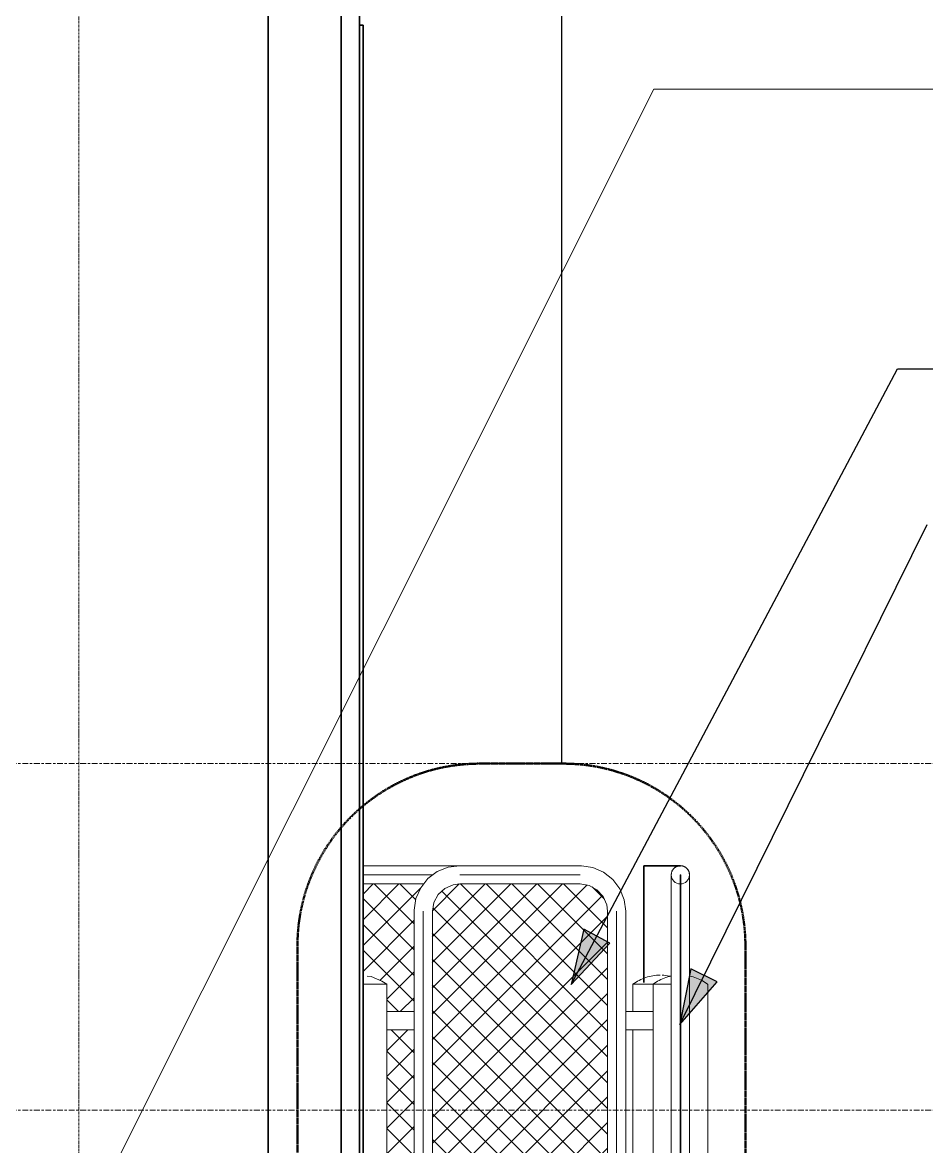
# Model space of a CAD drawing. Header units: millimetres. Extents: x 652554 to 1678317, y -308114 to 170803.
# Drawn here: x 754745 to 757225, y -98481 to -95399 of the extents above; entities that cross this region are included whole.
import ezdxf

# ---------------------------------------------------------------- set-up
doc = ezdxf.new("R2010")
doc.units = ezdxf.units.MM
for name, pattern in [('Centre', [31.75, 6.35, -4.7625, 15.875, -4.7625]), ('DPA_Grid _ Level 100', [10, 5.5, -1.6, 1.3, -1.6]), ('DPA_Hidden 50', [3, 2, -1])]:
    doc.linetypes.add(name, pattern=pattern)
for name, color, linetype, lineweight in [('A-ANNO-KEYN', 7, 'Continuous', 25), ('A-DETL-GENF', 7, 'Continuous', 35), ('A-FLOR-LEVL', 7, 'Continuous', 9), ('A-GLAZ-CURT', 7, 'Continuous', 9), ('A-GLAZ-CWMG', 7, 'Continuous', 35), ('G-ANNO-TEXT', 7, 'Continuous', 9), ('S-COLS-E', 7, 'Continuous', 35), ('S-GRID', 7, 'Continuous', 9), ('WALL-E', 7, 'Continuous', 35)]:
    doc.layers.add(name, color=color, linetype=linetype, lineweight=lineweight)

# ---------------------------------------------------------------- blocks, each defined once
blk = doc.blocks.new('PPL-C-AECM-1-PP19-SE-M3-0001_rvt-1-2241-01 ENTRANCE 2 ENLARGED ELEVATION 1')
at = {"layer": 'S-COLS-E', "color": 7}
for p, q in [((-624097.4, 102419.9), (-624097.4, 105550)), ((-623897.4, 105550), (-623897.4, 101225))]:
    blk.add_line(p, q, dxfattribs=at)
blk = doc.blocks.new('DPA_CP_Fence Type D - Fence Post Left w MRTA Logo-15315861-2241-01 ENTRANCE 2 ENLARGED ELEVATION 1')
at = {"layer": 'A-GLAZ-CURT', "color": 7}
for p, q in [((-622968.1, 103195), (-622968.1, 101245)), ((-622966.1, 103195), (-622968.1, 103195)), ((-622968.1, 103171.8), (-622968.1, 103170.7)), ((-622966.1, 101245), (-622966.1, 103195)), ((-622966.1, 103170.7), (-622966.1, 103171.8)), ((-622992.1, 103095), (-622992.1, 101345)), ((-622942.1, 101345), (-622942.1, 103095)), ((-623042.1, 102895), (-623042.1, 101220)), ((-622992.1, 102895), (-622992.1, 102895)), ((-622942, 102895), (-622942, 102895)), ((-622892.1, 101220), (-622892.1, 102895)), ((-622968.6, 102220), (-622968.6, 102317)), ((-622968.1, 102301.7), (-622968.1, 102317)), ((-622968.1, 102220), (-622968.1, 102317)), ((-622965.6, 102317), (-622965.6, 102220)), ((-622968.1, 102220), (-622968.1, 102291.2)), ((-622968.1, 102281), (-622968.1, 102291.2)), ((-622968.1, 102254.9), (-622968.1, 102281)), ((-622968.1, 102244.8), (-622968.1, 102255)), ((-622968.6, 102123), (-622968.6, 102220)), ((-622968.1, 102220), (-622968.1, 102244.8)), ((-622968.1, 102148.8), (-622968.1, 102220)), ((-622968.1, 102195.2), (-622968.1, 102220)), ((-622968.1, 102123), (-622968.1, 102220)), ((-622965.6, 102220), (-622965.6, 102123)), ((-622968.1, 102185), (-622968.1, 102195.2)), ((-622968.1, 102159), (-622968.1, 102185.1)), ((-622968.1, 102148.8), (-622968.1, 102159)), ((-622968.1, 102123), (-622968.1, 102138.3)), ((-622968.1, 101269.3), (-622968.1, 101268.2)), ((-622966.1, 101268.2), (-622966.1, 101269.3)), ((-622968.1, 101245), (-622966.1, 101245))]:
    blk.add_line(p, q, dxfattribs=at)
at = {"layer": 'A-GLAZ-CURT', "color": 7, "flags": 128}
for points in [[(-622992.1, 103195), (-622992.1, 103196), (-622992, 103197), (-622991.9, 103198), (-622991.8, 103199), (-622991.6, 103200), (-622991.4, 103200.9), (-622991.1, 103201.9), (-622990.8, 103202.9), (-622990.5, 103203.8), (-622990.1, 103204.7), (-622989.7, 103205.6), (-622989.3, 103206.5), (-622988.8, 103207.4), (-622988.3, 103208.3), (-622987.7, 103209.1), (-622987.1, 103209.9), (-622986.5, 103210.7), (-622985.9, 103211.5), (-622985.2, 103212.2), (-622984.5, 103212.9), (-622983.8, 103213.6), (-622983, 103214.3), (-622982.2, 103214.9), (-622981.4, 103215.5), (-622980.6, 103216), (-622979.7, 103216.6), (-622978.9, 103217), (-622978, 103217.5), (-622977.1, 103217.9), (-622976.1, 103218.3), (-622975.2, 103218.6), (-622974.2, 103219), (-622973.3, 103219.2), (-622972.3, 103219.4), (-622971.3, 103219.6), (-622970.3, 103219.8), (-622969.3, 103219.9), (-622968.3, 103220), (-622967.3, 103220), (-622966.3, 103220), (-622965.4, 103219.9), (-622964.4, 103219.9), (-622963.4, 103219.7), (-622962.4, 103219.6), (-622961.4, 103219.3), (-622960.4, 103219.1), (-622959.5, 103218.8), (-622958.5, 103218.5), (-622957.6, 103218.1), (-622956.7, 103217.7), (-622955.8, 103217.3), (-622954.9, 103216.8), (-622954, 103216.3), (-622953.2, 103215.8), (-622952.4, 103215.2), (-622951.6, 103214.6), (-622950.8, 103214), (-622950.1, 103213.3), (-622949.3, 103212.6), (-622948.6, 103211.9), (-622948, 103211.1), (-622947.4, 103210.4), (-622946.8, 103209.6), (-622946.2, 103208.7), (-622945.7, 103207.9), (-622945.2, 103207), (-622944.7, 103206.1), (-622944.3, 103205.2), (-622943.9, 103204.3), (-622943.5, 103203.4), (-622943.2, 103202.4), (-622942.9, 103201.5), (-622942.7, 103200.5), (-622942.5, 103199.5), (-622942.3, 103198.5), (-622942.2, 103197.5), (-622942.1, 103196.5), (-622942.1, 103195.5), (-622942.1, 103195)], [(-622992.1, 103095), (-622992.1, 103099), (-622992.1, 103103), (-622992.1, 103107), (-622992.1, 103110.9), (-622992.1, 103114.9), (-622992.1, 103118.8), (-622992.1, 103122.6), (-622992.1, 103126.5), (-622992.1, 103130.2), (-622992.1, 103133.9), (-622992.1, 103137.6), (-622992.1, 103141.2), (-622992.1, 103144.7), (-622992.1, 103148.1), (-622992.1, 103151.5), (-622992.1, 103154.7), (-622992.1, 103157.9), (-622992.1, 103160.9), (-622992.1, 103163.9), (-622992.1, 103166.7), (-622992.1, 103169.5), (-622992.1, 103172.1), (-622992.1, 103174.6), (-622992.1, 103176.9), (-622992.1, 103179.1), (-622992.1, 103181.2), (-622992.1, 103183.2), (-622992.1, 103185), (-622992.1, 103186.7), (-622992.1, 103188.2), (-622992.1, 103189.6), (-622992.1, 103190.8), (-622992.1, 103191.9), (-622992.1, 103192.8), (-622992.1, 103193.5), (-622992.1, 103194.1), (-622992.1, 103194.6), (-622992.1, 103194.9)], [(-622942.1, 103194.9), (-622942.1, 103194.7), (-622942.1, 103194.3), (-622942.1, 103193.7), (-622942.1, 103193), (-622942.1, 103192.1), (-622942.1, 103191.1), (-622942.1, 103189.9), (-622942.1, 103188.6), (-622942.1, 103187.1), (-622942.1, 103185.5), (-622942.1, 103183.7), (-622942.1, 103181.8), (-622942.1, 103179.7), (-622942.1, 103177.5), (-622942.1, 103175.2), (-622942.1, 103172.8), (-622942.1, 103170.2), (-622942.1, 103167.5), (-622942.1, 103164.7), (-622942.1, 103161.7), (-622942.1, 103158.7), (-622942.1, 103155.6), (-622942.1, 103152.4), (-622942.1, 103149), (-622942.1, 103145.6), (-622942.1, 103142.1), (-622942.1, 103138.6), (-622942.1, 103134.9), (-622942.1, 103131.2), (-622942.1, 103127.5), (-622942.1, 103123.7), (-622942.1, 103119.8), (-622942.1, 103115.9), (-622942.1, 103112), (-622942.1, 103108), (-622942.1, 103104.1), (-622942.1, 103100.1), (-622942.1, 103096.1), (-622942.1, 103095)], [(-623042.1, 102895), (-623038, 102897.9), (-623033.8, 102900.7), (-623029.6, 102903.3), (-623025.2, 102905.7), (-623020.7, 102907.9), (-623016.2, 102910), (-623011.5, 102911.8), (-623006.8, 102913.5), (-623002, 102915), (-622997.2, 102916.3), (-622992.3, 102917.4)], [(-622942.2, 102917.5), (-622937.4, 102916.4), (-622932.5, 102915.1), (-622927.8, 102913.7), (-622923, 102912), (-622918.4, 102910.1), (-622913.8, 102908.1), (-622909.4, 102905.9), (-622905, 102903.5), (-622900.7, 102900.9), (-622896.5, 102898.2), (-622892.4, 102895.3), (-622892.1, 102895)], [(-622992.1, 101245.1), (-622992.1, 101245.3), (-622992.1, 101245.7), (-622992.1, 101246.3), (-622992.1, 101247), (-622992.1, 101247.9), (-622992.1, 101248.9), (-622992.1, 101250.1), (-622992.1, 101251.4), (-622992.1, 101252.9), (-622992.1, 101254.5), (-622992.1, 101256.3), (-622992.1, 101258.2), (-622992.1, 101260.3), (-622992.1, 101262.5), (-622992.1, 101264.8), (-622992.1, 101267.2), (-622992.1, 101269.8), (-622992.1, 101272.5), (-622992.1, 101275.3), (-622992.1, 101278.3), (-622992.1, 101281.3), (-622992.1, 101284.4), (-622992.1, 101287.6), (-622992.1, 101291), (-622992.1, 101294.4), (-622992.1, 101297.9), (-622992.1, 101301.4), (-622992.1, 101305.1), (-622992.1, 101308.8), (-622992.1, 101312.5), (-622992.1, 101316.3), (-622992.1, 101320.2), (-622992.1, 101324.1), (-622992.1, 101328), (-622992.1, 101332), (-622992.1, 101335.9), (-622992.1, 101339.9), (-622992.1, 101343.9), (-622992.1, 101345)], [(-622942.1, 101345), (-622942.1, 101341), (-622942.1, 101337), (-622942.1, 101333), (-622942.1, 101329.1), (-622942.1, 101325.1), (-622942.1, 101321.2), (-622942.1, 101317.4), (-622942.1, 101313.5), (-622942.1, 101309.8), (-622942.1, 101306.1), (-622942.1, 101302.4), (-622942.1, 101298.8), (-622942.1, 101295.3), (-622942.1, 101291.9), (-622942.1, 101288.5), (-622942.1, 101285.3), (-622942.1, 101282.1), (-622942.1, 101279.1), (-622942.1, 101276.1), (-622942.1, 101273.3), (-622942.1, 101270.5), (-622942.1, 101267.9), (-622942.1, 101265.4), (-622942.1, 101263.1), (-622942.1, 101260.9), (-622942.1, 101258.8), (-622942.1, 101256.8), (-622942.1, 101255), (-622942.1, 101253.3), (-622942.1, 101251.8), (-622942.1, 101250.4), (-622942.1, 101249.2), (-622942.1, 101248.1), (-622942.1, 101247.2), (-622942.1, 101246.5), (-622942.1, 101245.9), (-622942.1, 101245.4), (-622942.1, 101245.1)], [(-622942.1, 101245), (-622942.1, 101244), (-622942.2, 101243), (-622942.3, 101242), (-622942.4, 101241), (-622942.6, 101240), (-622942.8, 101239.1), (-622943.1, 101238.1), (-622943.3, 101237.1), (-622943.7, 101236.2), (-622944.1, 101235.3), (-622944.5, 101234.4), (-622944.9, 101233.5), (-622945.4, 101232.6), (-622945.9, 101231.7), (-622946.4, 101230.9), (-622947, 101230.1), (-622947.6, 101229.3), (-622948.3, 101228.5), (-622949, 101227.8), (-622949.7, 101227.1), (-622950.4, 101226.4), (-622951.2, 101225.7), (-622951.9, 101225.1), (-622952.7, 101224.5), (-622953.6, 101224), (-622954.4, 101223.4), (-622955.3, 101223), (-622956.2, 101222.5), (-622957.1, 101222.1), (-622958, 101221.7), (-622959, 101221.4), (-622959.9, 101221), (-622960.9, 101220.8), (-622961.8, 101220.6), (-622962.8, 101220.4), (-622963.8, 101220.2), (-622964.8, 101220.1), (-622965.8, 101220), (-622966.8, 101220), (-622967.8, 101220), (-622968.8, 101220.1), (-622969.8, 101220.1), (-622970.8, 101220.3), (-622971.8, 101220.4), (-622972.8, 101220.7), (-622973.7, 101220.9), (-622974.7, 101221.2), (-622975.6, 101221.5), (-622976.6, 101221.9), (-622977.5, 101222.3), (-622978.4, 101222.7), (-622979.3, 101223.2), (-622980.1, 101223.7), (-622981, 101224.2), (-622981.8, 101224.8), (-622982.6, 101225.4), (-622983.4, 101226), (-622984.1, 101226.7), (-622984.8, 101227.4), (-622985.5, 101228.1), (-622986.2, 101228.9), (-622986.8, 101229.6), (-622987.4, 101230.4), (-622988, 101231.3), (-622988.5, 101232.1), (-622989, 101233), (-622989.5, 101233.9), (-622989.9, 101234.8), (-622990.3, 101235.7), (-622990.6, 101236.6), (-622991, 101237.6), (-622991.2, 101238.5), (-622991.5, 101239.5), (-622991.7, 101240.5), (-622991.8, 101241.5), (-622992, 101242.5), (-622992, 101243.5), (-622992.1, 101244.5), (-622992.1, 101245)]]:
    blk.add_lwpolyline(points, dxfattribs=at)
at = {"layer": 'A-GLAZ-CURT', "color": 7}
for centre, start, end in [((-622967.1, 103195), 0, 180), ((-622967.1, 103195), 180, 0), ((-622967.1, 101245), 0, 180), ((-622967.1, 101245), 180, 0)]:
    blk.add_arc(centre, 25, start, end, dxfattribs=at)
blk = doc.blocks.new('DPA_CP_Fence Type D - Fence Post Left w MRTA Logo-V1-2241-01 ENTRANCE 2 ENLARGED ELEVATION 1')
at = {"layer": 'A-GLAZ-CURT', "color": 7}
for p, q in [((-622992.1, 103094.5), (-622992.1, 102917.4)), ((-622992.1, 103094.5), (-622992.1, 102917.4)), ((-622942.1, 102917.4), (-622942.1, 103094.5)), ((-622942.1, 102917.4), (-622942.1, 103094.5)), ((-622992.2, 102895), (-622992.2, 102895)), ((-622942, 102895), (-622942, 102895))]:
    blk.add_line(p, q, dxfattribs=at)
at = {"layer": 'A-GLAZ-CURT', "color": 7, "flags": 128}
for points in [[(-622992.1, 103195), (-622992.1, 103196), (-622992, 103197), (-622991.9, 103198), (-622991.8, 103199), (-622991.6, 103200), (-622991.4, 103200.9), (-622991.1, 103201.9), (-622990.8, 103202.9), (-622990.5, 103203.8), (-622990.1, 103204.7), (-622989.7, 103205.6), (-622989.3, 103206.5), (-622988.8, 103207.4), (-622988.3, 103208.3), (-622987.7, 103209.1), (-622987.1, 103209.9), (-622986.5, 103210.7), (-622985.9, 103211.5), (-622985.2, 103212.2), (-622984.5, 103212.9), (-622983.8, 103213.6), (-622983, 103214.3), (-622982.2, 103214.9), (-622981.4, 103215.5), (-622980.6, 103216), (-622979.7, 103216.6), (-622978.9, 103217), (-622978, 103217.5), (-622977.1, 103217.9), (-622976.1, 103218.3), (-622975.2, 103218.6), (-622974.2, 103219), (-622973.3, 103219.2), (-622972.3, 103219.4), (-622971.3, 103219.6), (-622970.3, 103219.8), (-622969.3, 103219.9), (-622968.3, 103220), (-622967.3, 103220)], [(-622967, 103220), (-622966.3, 103220), (-622965.4, 103219.9), (-622964.4, 103219.9), (-622963.4, 103219.7), (-622962.4, 103219.6), (-622961.4, 103219.3), (-622960.4, 103219.1), (-622959.5, 103218.8), (-622958.5, 103218.5), (-622957.6, 103218.1), (-622956.7, 103217.7), (-622955.8, 103217.3), (-622954.9, 103216.8), (-622954, 103216.3), (-622953.2, 103215.8), (-622952.4, 103215.2), (-622951.6, 103214.6), (-622950.8, 103214), (-622950.1, 103213.3), (-622949.3, 103212.6), (-622948.6, 103211.9), (-622948, 103211.1), (-622947.4, 103210.4), (-622946.8, 103209.6), (-622946.2, 103208.7), (-622945.7, 103207.9), (-622945.2, 103207), (-622944.7, 103206.1), (-622944.3, 103205.2), (-622943.9, 103204.3), (-622943.5, 103203.4), (-622943.2, 103202.4), (-622942.9, 103201.5), (-622942.7, 103200.5), (-622942.5, 103199.5), (-622942.3, 103198.5), (-622942.2, 103197.5), (-622942.1, 103196.5), (-622942.1, 103195.5)], [(-622992.1, 103181.2), (-622992.1, 103183.2), (-622992.1, 103185), (-622992.1, 103186.7), (-622992.1, 103188.2), (-622992.1, 103189.6), (-622992.1, 103190.8), (-622992.1, 103191.9), (-622992.1, 103192.8), (-622992.1, 103193.5), (-622992.1, 103194.1)], [(-622992.1, 103193.7), (-622992.1, 103193), (-622992.1, 103192.1), (-622992.1, 103191.1), (-622992.1, 103189.9), (-622992.1, 103188.6), (-622992.1, 103187.1), (-622992.1, 103185.5), (-622992.1, 103183.7), (-622992.1, 103181.8)], [(-622992.1, 103181.2), (-622992.1, 103179.7), (-622992.1, 103177.5), (-622992.1, 103175.2), (-622992.1, 103172.8), (-622992.1, 103170.2), (-622992.1, 103167.5), (-622992.1, 103164.7), (-622992.1, 103161.7), (-622992.1, 103158.7), (-622992.1, 103155.6), (-622992.1, 103152.4)], [(-622992.1, 103166.8), (-622992.1, 103169.5), (-622992.1, 103172.1), (-622992.1, 103174.6), (-622992.1, 103176.9), (-622992.1, 103179.1), (-622992.1, 103181.2)], [(-622942.1, 103181.2), (-622942.1, 103183.2), (-622942.1, 103185), (-622942.1, 103186.7), (-622942.1, 103188.2), (-622942.1, 103189.6), (-622942.1, 103190.8), (-622942.1, 103191.9), (-622942.1, 103192.8), (-622942.1, 103193.5), (-622942.1, 103194.1)], [(-622942.1, 103193.7), (-622942.1, 103193), (-622942.1, 103192.1), (-622942.1, 103191.1), (-622942.1, 103189.9), (-622942.1, 103188.6), (-622942.1, 103187.1), (-622942.1, 103185.5), (-622942.1, 103183.7), (-622942.1, 103181.8)], [(-622942.1, 103095), (-622942.1, 103099), (-622942.1, 103103), (-622942.1, 103107), (-622942.1, 103110.9), (-622942.1, 103114.9), (-622942.1, 103118.8), (-622942.1, 103122.6), (-622942.1, 103126.5), (-622942.1, 103130.2), (-622942.1, 103133.9), (-622942.1, 103137.6), (-622942.1, 103141.2), (-622942.1, 103144.7), (-622942.1, 103148.1), (-622942.1, 103151.5), (-622942.1, 103154.7), (-622942.1, 103157.9), (-622942.1, 103160.9), (-622942.1, 103163.9), (-622942.1, 103166.7), (-622942.1, 103169.5), (-622942.1, 103172.1), (-622942.1, 103174.6), (-622942.1, 103176.9), (-622942.1, 103179.1), (-622942.1, 103181.2)], [(-622942.1, 103181.2), (-622942.1, 103179.7), (-622942.1, 103177.5), (-622942.1, 103175.2), (-622942.1, 103172.8), (-622942.1, 103170.2), (-622942.1, 103167.5), (-622942.1, 103164.7), (-622942.1, 103161.7), (-622942.1, 103158.7), (-622942.1, 103155.6), (-622942.1, 103152.4)], [(-622992.1, 103137.9), (-622992.1, 103141.2), (-622992.1, 103144.7), (-622992.1, 103148.1), (-622992.1, 103151.5), (-622992.1, 103154.7), (-622992.1, 103157.9), (-622992.1, 103160.9), (-622992.1, 103163.9), (-622992.1, 103166.7)], [(-622992.1, 103152.3), (-622992.1, 103149), (-622992.1, 103145.6), (-622992.1, 103142.1), (-622992.1, 103138.6), (-622992.1, 103134.9), (-622992.1, 103131.2), (-622992.1, 103127.5), (-622992.1, 103123.7)], [(-622942.1, 103152.3), (-622942.1, 103149), (-622942.1, 103145.6), (-622942.1, 103142.1), (-622942.1, 103138.6), (-622942.1, 103134.9), (-622942.1, 103131.2), (-622942.1, 103127.5), (-622942.1, 103123.7)], [(-622992.1, 103095), (-622992.1, 103099), (-622992.1, 103103), (-622992.1, 103107), (-622992.1, 103110.9), (-622992.1, 103114.9), (-622992.1, 103118.8), (-622992.1, 103122.6), (-622992.1, 103126.5), (-622992.1, 103130.2), (-622992.1, 103133.9), (-622992.1, 103137.6)], [(-622992.1, 103123.4), (-622992.1, 103119.8), (-622992.1, 103115.9), (-622992.1, 103112), (-622992.1, 103108), (-622992.1, 103104.1), (-622992.1, 103100.1), (-622992.1, 103096.1), (-622992.1, 103095)], [(-622942.1, 103123.4), (-622942.1, 103119.8), (-622942.1, 103115.9), (-622942.1, 103112), (-622942.1, 103108), (-622942.1, 103104.1), (-622942.1, 103100.1), (-622942.1, 103096.1), (-622942.1, 103095)], [(-623042.1, 102895), (-623038, 102897.9), (-623033.8, 102900.7), (-623029.6, 102903.3), (-623025.2, 102905.7), (-623020.7, 102907.9), (-623016.2, 102910), (-623011.5, 102911.8), (-623006.8, 102913.5), (-623002, 102915), (-622997.2, 102916.3), (-622992.3, 102917.4)], [(-622942.2, 102917.5), (-622937.4, 102916.4), (-622932.5, 102915.1), (-622927.8, 102913.7), (-622923, 102912), (-622918.4, 102910.1), (-622913.8, 102908.1), (-622909.4, 102905.9), (-622905, 102903.5), (-622900.7, 102900.9), (-622896.5, 102898.2), (-622892.4, 102895.3), (-622892.1, 102895)]]:
    blk.add_lwpolyline(points, dxfattribs=at)
blk = doc.blocks.new('DPA_CP_Fence Type D - Fence Post Left w MRTA Logo-17948335-2241-01 ENTRANCE 2 ENLARGED ELEVATION 1')
at = {"layer": 'A-GLAZ-CURT'}
h = blk.add_hatch(dxfattribs=at)
h.set_pattern_fill('FP_3', style=0, pattern_type=2)
h.set_pattern_definition([(45, (-624492.08, 101220), (-35.3553, 35.3553), []), (135, (-624492.08, 101220), (-35.3553, -35.3553), [])])
h.paths.add_polyline_path([(-623772.4, 101269.9), (-623671.1, 101269.9), (-623681.3, 101284.1), (-623693.9, 101316.6), (-623694.1, 101317.5), (-623697.4, 101345), (-623697.4, 101620), (-623772.4, 101620), (-623772.4, 101273.1)])
h.paths.add_polyline_path([(-623772.4, 101670), (-623697.4, 101670), (-623697.4, 102770), (-623772.4, 102770), (-623772.4, 101677.9)])
h.paths.add_polyline_path([(-623772.4, 102820), (-623697.4, 102820), (-623697.4, 103095), (-623693.1, 103126.4), (-623691.8, 103130.1), (-623680.5, 103157.3), (-623670.6, 103170.1), (-623837.4, 103170.1), (-623837.4, 102919.1), (-623823.6, 102917.6), (-623818.4, 102916.4), (-623795.4, 102908.7), (-623772.4, 102895), (-623772.4, 102834.3)])
at = {"layer": 'A-GLAZ-CURT', "color": 7}
for p, q in [((-623572.4, 103220), (-623837.4, 103220)), ((-623837.4, 103195), (-623645.8, 103195)), ((-623645.8, 103195), (-623837.4, 103195)), ((-623572.4, 103195), (-623297.1, 103195)), ((-623297.1, 103195), (-623572.4, 103195)), ((-623837.4, 103170), (-623670.7, 103170)), ((-623097.1, 102895), (-623097.1, 102820)), ((-623097.1, 102895), (-622991.9, 102895)), ((-623067.8, 102895), (-623097.1, 102895)), ((-623117.1, 102820), (-623097.1, 102820)), ((-623097, 102820), (-623117.1, 102820)), ((-623097.1, 102770), (-623117.1, 102770)), ((-623117.1, 102770), (-623097, 102770)), ((-623097.1, 102770), (-623097.1, 101670)), ((-623117.1, 101670), (-623097.1, 101670)), ((-623097, 101670), (-623117.1, 101670)), ((-623097.1, 101620), (-623117.1, 101620)), ((-623117.1, 101620), (-623097, 101620)), ((-623097.1, 101620), (-623097.1, 101220)), ((-623671.2, 101270), (-623772.5, 101270)), ((-623645.2, 101245), (-623772.4, 101245)), ((-623772.4, 101245), (-623645.2, 101245)), ((-623297.1, 101245), (-623572.4, 101245)), ((-623572.4, 101245), (-623297.1, 101245))]:
    blk.add_line(p, q, dxfattribs=at)
at = {"layer": 'A-GLAZ-CURT', "color": 7, "flags": 128}
for points in [[(-623097.1, 102895), (-623093, 102897.9), (-623088.8, 102900.7), (-623084.6, 102903.3), (-623080.2, 102905.7), (-623075.7, 102907.9), (-623071.2, 102910), (-623066.5, 102911.8), (-623061.8, 102913.5), (-623057, 102915), (-623052.2, 102916.3), (-623047.3, 102917.4), (-623042.4, 102918.3), (-623037.5, 102919), (-623032.5, 102919.6), (-623027.5, 102919.9), (-623022.5, 102920)], [(-623017.1, 102919.9), (-623012.1, 102919.6), (-623007.1, 102919.1), (-623002.2, 102918.4), (-622997.2, 102917.5), (-622994.6, 102916.9)]]:
    blk.add_lwpolyline(points, dxfattribs=at)
blk = doc.blocks.new('Rectangular Mullion - Mullion_H-Beam-17948302-2241-01 ENTRANCE 2 ENLARGED ELEVATION 1')
at = {"layer": 'A-GLAZ-CWMG', "color": 7}
for p, q in [((-622967.1, 103220), (-623067.1, 103220)), ((-623067.1, 103220), (-623022.1, 103220)), ((-623022.1, 103220), (-623067.1, 103220)), ((-623067.1, 103220), (-622967.1, 103220)), ((-623067.1, 102911.1), (-623067.1, 103220)), ((-623067.1, 102911.1), (-623067.1, 103220)), ((-623067.1, 102902.7), (-623067.1, 103220)), ((-623067.1, 102899.6), (-623067.1, 103220)), ((-622967.1, 103220), (-623012.1, 103220)), ((-623012.1, 103220), (-622967.1, 103220))]:
    blk.add_line(p, q, dxfattribs=at)
blk = doc.blocks.new('DPA_CP_Fence Type D - Fence Post Left w MRTA Logo-15677996-2241-01 ENTRANCE 2 ENLARGED ELEVATION 1')
at = {"layer": 'A-GLAZ-CURT'}
h = blk.add_hatch(dxfattribs=at)
h.set_pattern_fill('FP_8', style=0, pattern_type=2)
h.set_pattern_definition([(45, (-623407.226, 101220), (-35.3553, 35.3553), []), (135, (-623407.226, 101220), (-35.3553, -35.3553), [])])
h.paths.add_polyline_path([(-623242.1, 101269.9), (-623222.9, 101272.6), (-623201.5, 101281.8), (-623186.1, 101295.4), (-623175.7, 101310), (-623169, 101327.6), (-623166.9, 101345.8), (-623167.1, 103096), (-623169.7, 103114.2), (-623178.9, 103135.6), (-623192.5, 103150.9), (-623207.1, 103161.3), (-623224.7, 103168.1), (-623242.2, 103170.1), (-623573.4, 103170), (-623591.5, 103167.4), (-623612.9, 103158.2), (-623628.3, 103144.6), (-623638.7, 103130), (-623645.5, 103112.4), (-623647.5, 103094.2), (-623647.4, 101344), (-623644.8, 101325.8), (-623635.5, 101304.4), (-623622, 101289.1), (-623607.4, 101278.7), (-623589.8, 101271.9), (-623571.6, 101269.9), (-623242.2, 101269.9)])
h.paths.add_polyline_path([(-623407.2, 102123), (-623479.1, 102123), (-623646.2, 102220), (-623479.1, 102317), (-623407.2, 102317), (-623576.1, 102220), (-623411.6, 102125.5)])
at = {"layer": 'A-GLAZ-CURT', "color": 7}
for p, q in [((-623242.1, 103220), (-623572.4, 103220)), ((-623242.2, 103195), (-623572.4, 103195)), ((-623572.4, 103195), (-623242.2, 103195)), ((-623572.4, 103170), (-623242.1, 103170)), ((-623697.4, 103095), (-623697.4, 101345)), ((-623672.4, 103095), (-623672.4, 101345)), ((-623672.4, 101345), (-623672.4, 103095)), ((-623647.4, 101345), (-623647.4, 103095)), ((-623167.1, 103095), (-623167.1, 101345)), ((-623142.1, 101345), (-623142.1, 103095)), ((-623142.1, 103095), (-623142.1, 101345)), ((-623117.1, 101345), (-623117.1, 103095)), ((-623772.4, 102895), (-623837.1, 102895)), ((-623837.1, 102895), (-623772.4, 102895)), ((-623772.4, 101225), (-623772.4, 102895)), ((-623697.3, 102820), (-623772.5, 102820)), ((-623772.4, 102820), (-623697.4, 102820)), ((-623672.4, 102770), (-623672.4, 102820)), ((-623672.4, 102820), (-623672.4, 102770)), ((-623142.1, 102820), (-623142.1, 102770)), ((-623142.1, 102770), (-623142.1, 102820)), ((-623042.1, 102820), (-623117.2, 102820)), ((-623117.1, 102820), (-623042.1, 102820)), ((-623772.5, 102770), (-623697.3, 102770)), ((-623697.4, 102770), (-623772.4, 102770)), ((-623117.2, 102770), (-623042.1, 102770)), ((-623042.1, 102770), (-623117.1, 102770)), ((-623479.1, 102317), (-623646.2, 102220)), ((-623576.1, 102220), (-623407.2, 102317)), ((-623496.7, 102317), (-623532, 102317)), ((-623532, 102317), (-623505.5, 102301.7)), ((-623505.5, 102301.7), (-623487.9, 102311.9)), ((-623487.9, 102311.9), (-623496.7, 102317)), ((-623407.2, 102317), (-623479.1, 102317)), ((-623335.4, 102317), (-623407.2, 102317)), ((-623407.2, 102317), (-623238.4, 102220)), ((-623168.3, 102220), (-623335.4, 102317)), ((-623317.8, 102317), (-623326.6, 102311.9)), ((-623326.6, 102311.9), (-623308.9, 102301.7)), ((-623282.5, 102317), (-623317.8, 102317)), ((-623308.9, 102301.7), (-623282.5, 102317)), ((-623452.1, 102291.2), (-623469.8, 102281)), ((-623469.8, 102281), (-623364.4, 102220)), ((-623329.1, 102220), (-623452.1, 102291.2)), ((-623362.4, 102291.2), (-623407.2, 102265.2)), ((-623389.4, 102254.9), (-623344.5, 102281)), ((-623344.5, 102281), (-623362.4, 102291.2)), ((-623424.9, 102255), (-623485.3, 102220)), ((-623407.3, 102244.8), (-623424.9, 102255)), ((-623407.2, 102265.2), (-623389.4, 102254.9)), ((-623646.2, 102220), (-623479.1, 102123)), ((-623407.2, 102123), (-623576.1, 102220)), ((-623485.3, 102220), (-623424.9, 102185)), ((-623364.4, 102220), (-623469.8, 102159)), ((-623452.1, 102148.8), (-623329.1, 102220)), ((-623450, 102220), (-623407.3, 102244.8)), ((-623407.3, 102195.2), (-623450, 102220)), ((-623238.4, 102220), (-623407.2, 102123)), ((-623335.3, 102123), (-623168.3, 102220)), ((-623424.9, 102185), (-623407.3, 102195.2)), ((-623389.4, 102185.1), (-623407.2, 102174.8)), ((-623344.5, 102159), (-623389.4, 102185.1)), ((-623469.8, 102159), (-623452.1, 102148.8)), ((-623407.2, 102174.8), (-623362.4, 102148.8)), ((-623362.4, 102148.8), (-623344.5, 102159)), ((-623505.5, 102138.3), (-623532, 102123)), ((-623487.9, 102128.1), (-623505.5, 102138.3)), ((-623496.7, 102123), (-623487.9, 102128.1)), ((-623308.9, 102138.3), (-623326.6, 102128.1)), ((-623326.6, 102128.1), (-623317.8, 102123)), ((-623282.5, 102123), (-623308.9, 102138.3)), ((-623532, 102123), (-623496.7, 102123)), ((-623479.1, 102123), (-623407.2, 102123)), ((-623407.2, 102123), (-623335.3, 102123)), ((-623317.8, 102123), (-623282.5, 102123)), ((-623697.3, 101670), (-623772.5, 101670)), ((-623772.4, 101670), (-623697.4, 101670)), ((-623672.4, 101620), (-623672.4, 101670)), ((-623672.4, 101670), (-623672.4, 101620)), ((-623142.1, 101670), (-623142.1, 101620)), ((-623142.1, 101620), (-623142.1, 101670)), ((-623042.1, 101670), (-623117.2, 101670)), ((-623117.1, 101670), (-623042.1, 101670)), ((-623772.5, 101620), (-623697.3, 101620)), ((-623697.4, 101620), (-623772.4, 101620)), ((-623117.2, 101620), (-623042.1, 101620)), ((-623042.1, 101620), (-623117.1, 101620)), ((-623242.1, 101270), (-623572.4, 101270)), ((-623572.4, 101245), (-623242.2, 101245)), ((-623242.2, 101245), (-623572.4, 101245)), ((-623512, 101220), (-623507.1, 101220))]:
    blk.add_line(p, q, dxfattribs=at)
at = {"layer": 'A-GLAZ-CURT', "color": 7, "flags": 128}
for points in [[(-623572.4, 103220), (-623604.2, 103215.9), (-623633.9, 103203.8), (-623659.5, 103184.6), (-623679.4, 103159.5), (-623692.3, 103130.1), (-623697.3, 103098.5), (-623697.4, 103095)], [(-623117.1, 103095), (-623121.2, 103126.8), (-623133.3, 103156.5), (-623152.5, 103182.1), (-623177.6, 103202.1), (-623206.9, 103215), (-623238.6, 103220), (-623242.1, 103220)], [(-623647.4, 103095), (-623643.3, 103119.4), (-623631.4, 103141.2), (-623613.1, 103157.9), (-623590.4, 103167.8), (-623572.4, 103170)], [(-623242.1, 103170), (-623217.6, 103165.9), (-623195.9, 103154.1), (-623179.1, 103135.8), (-623169.3, 103113), (-623167.1, 103095)], [(-623825.9, 102917.2), (-623815.6, 102915.9), (-623785.9, 102903.8), (-623772.4, 102895)], [(-623697.4, 101345), (-623693.3, 101313.2), (-623681.2, 101283.5), (-623662, 101257.9), (-623636.9, 101237.9), (-623607.5, 101225)], [(-623572.4, 101270), (-623596.8, 101274.1), (-623618.6, 101285.9), (-623635.3, 101304.2), (-623645.2, 101327), (-623647.4, 101345)], [(-623167.1, 101345), (-623171.2, 101320.6), (-623183, 101298.8), (-623201.3, 101282.1), (-623224, 101272.2), (-623242.1, 101270)], [(-623208.1, 101225), (-623180.6, 101236.2), (-623154.9, 101255.4), (-623135, 101280.5), (-623122.1, 101309.9), (-623117.1, 101341.5), (-623117.1, 101345)]]:
    blk.add_lwpolyline(points, dxfattribs=at)
blk = doc.blocks.new('DPA_CP_Fence Type D - Fence Post Left w MRTA Logo-V155-2241-01 ENTRANCE 2 ENLARGED ELEVATION 1')
at = {"layer": 'A-GLAZ-CURT', "color": 7}
for p, q in [((-622992.1, 103094.5), (-622992.1, 102917.4)), ((-622992.1, 103094.5), (-622992.1, 102917.4)), ((-622942.1, 102917.4), (-622942.1, 103094.5)), ((-622942.1, 102917.4), (-622942.1, 103094.5)), ((-623022.6, 102895), (-622992.2, 102895)), ((-622942, 102895), (-622942, 102895))]:
    blk.add_line(p, q, dxfattribs=at)
at = {"layer": 'A-GLAZ-CURT', "color": 7, "flags": 128}
for points in [[(-622992.1, 103195), (-622992.1, 103196), (-622992, 103197), (-622991.9, 103198), (-622991.8, 103199), (-622991.6, 103200), (-622991.4, 103200.9), (-622991.1, 103201.9), (-622990.8, 103202.9), (-622990.5, 103203.8), (-622990.1, 103204.7), (-622989.7, 103205.6), (-622989.3, 103206.5), (-622988.8, 103207.4), (-622988.3, 103208.3), (-622987.7, 103209.1), (-622987.1, 103209.9), (-622986.5, 103210.7), (-622985.9, 103211.5), (-622985.2, 103212.2), (-622984.5, 103212.9), (-622983.8, 103213.6), (-622983, 103214.3), (-622982.2, 103214.9), (-622981.4, 103215.5), (-622980.6, 103216), (-622979.7, 103216.6), (-622978.9, 103217), (-622978, 103217.5), (-622977.1, 103217.9), (-622976.1, 103218.3), (-622975.2, 103218.6), (-622974.2, 103219), (-622973.3, 103219.2), (-622972.3, 103219.4), (-622971.3, 103219.6), (-622970.3, 103219.8), (-622969.3, 103219.9), (-622968.3, 103220), (-622967.3, 103220)], [(-622967, 103220), (-622966.3, 103220), (-622965.4, 103219.9), (-622964.4, 103219.9), (-622963.4, 103219.7), (-622962.4, 103219.6), (-622961.4, 103219.3), (-622960.4, 103219.1), (-622959.5, 103218.8), (-622958.5, 103218.5), (-622957.6, 103218.1), (-622956.7, 103217.7), (-622955.8, 103217.3), (-622954.9, 103216.8), (-622954, 103216.3), (-622953.2, 103215.8), (-622952.4, 103215.2), (-622951.6, 103214.6), (-622950.8, 103214), (-622950.1, 103213.3), (-622949.3, 103212.6), (-622948.6, 103211.9), (-622948, 103211.1), (-622947.4, 103210.4), (-622946.8, 103209.6), (-622946.2, 103208.7), (-622945.7, 103207.9), (-622945.2, 103207), (-622944.7, 103206.1), (-622944.3, 103205.2), (-622943.9, 103204.3), (-622943.5, 103203.4), (-622943.2, 103202.4), (-622942.9, 103201.5), (-622942.7, 103200.5), (-622942.5, 103199.5), (-622942.3, 103198.5), (-622942.2, 103197.5), (-622942.1, 103196.5), (-622942.1, 103195.5)], [(-622992.1, 103181.2), (-622992.1, 103183.2), (-622992.1, 103185), (-622992.1, 103186.7), (-622992.1, 103188.2), (-622992.1, 103189.6), (-622992.1, 103190.8), (-622992.1, 103191.9), (-622992.1, 103192.8), (-622992.1, 103193.5), (-622992.1, 103194.1)], [(-622992.1, 103193.7), (-622992.1, 103193), (-622992.1, 103192.1), (-622992.1, 103191.1), (-622992.1, 103189.9), (-622992.1, 103188.6), (-622992.1, 103187.1), (-622992.1, 103185.5), (-622992.1, 103183.7), (-622992.1, 103181.8)], [(-622992.1, 103181.2), (-622992.1, 103179.7), (-622992.1, 103177.5), (-622992.1, 103175.2), (-622992.1, 103172.8), (-622992.1, 103170.2), (-622992.1, 103167.5), (-622992.1, 103164.7), (-622992.1, 103161.7), (-622992.1, 103158.7), (-622992.1, 103155.6), (-622992.1, 103152.4)], [(-622992.1, 103166.8), (-622992.1, 103169.5), (-622992.1, 103172.1), (-622992.1, 103174.6), (-622992.1, 103176.9), (-622992.1, 103179.1), (-622992.1, 103181.2)], [(-622942.1, 103181.2), (-622942.1, 103183.2), (-622942.1, 103185), (-622942.1, 103186.7), (-622942.1, 103188.2), (-622942.1, 103189.6), (-622942.1, 103190.8), (-622942.1, 103191.9), (-622942.1, 103192.8), (-622942.1, 103193.5), (-622942.1, 103194.1)], [(-622942.1, 103193.7), (-622942.1, 103193), (-622942.1, 103192.1), (-622942.1, 103191.1), (-622942.1, 103189.9), (-622942.1, 103188.6), (-622942.1, 103187.1), (-622942.1, 103185.5), (-622942.1, 103183.7), (-622942.1, 103181.8)], [(-622942.1, 103095), (-622942.1, 103099), (-622942.1, 103103), (-622942.1, 103107), (-622942.1, 103110.9), (-622942.1, 103114.9), (-622942.1, 103118.8), (-622942.1, 103122.6), (-622942.1, 103126.5), (-622942.1, 103130.2), (-622942.1, 103133.9), (-622942.1, 103137.6), (-622942.1, 103141.2), (-622942.1, 103144.7), (-622942.1, 103148.1), (-622942.1, 103151.5), (-622942.1, 103154.7), (-622942.1, 103157.9), (-622942.1, 103160.9), (-622942.1, 103163.9), (-622942.1, 103166.7), (-622942.1, 103169.5), (-622942.1, 103172.1), (-622942.1, 103174.6), (-622942.1, 103176.9), (-622942.1, 103179.1), (-622942.1, 103181.2)], [(-622942.1, 103181.2), (-622942.1, 103179.7), (-622942.1, 103177.5), (-622942.1, 103175.2), (-622942.1, 103172.8), (-622942.1, 103170.2), (-622942.1, 103167.5), (-622942.1, 103164.7), (-622942.1, 103161.7), (-622942.1, 103158.7), (-622942.1, 103155.6), (-622942.1, 103152.4)], [(-622992.1, 103137.9), (-622992.1, 103141.2), (-622992.1, 103144.7), (-622992.1, 103148.1), (-622992.1, 103151.5), (-622992.1, 103154.7), (-622992.1, 103157.9), (-622992.1, 103160.9), (-622992.1, 103163.9), (-622992.1, 103166.7)], [(-622992.1, 103152.3), (-622992.1, 103149), (-622992.1, 103145.6), (-622992.1, 103142.1), (-622992.1, 103138.6), (-622992.1, 103134.9), (-622992.1, 103131.2), (-622992.1, 103127.5), (-622992.1, 103123.7)], [(-622942.1, 103152.3), (-622942.1, 103149), (-622942.1, 103145.6), (-622942.1, 103142.1), (-622942.1, 103138.6), (-622942.1, 103134.9), (-622942.1, 103131.2), (-622942.1, 103127.5), (-622942.1, 103123.7)], [(-622992.1, 103095), (-622992.1, 103099), (-622992.1, 103103), (-622992.1, 103107), (-622992.1, 103110.9), (-622992.1, 103114.9), (-622992.1, 103118.8), (-622992.1, 103122.6), (-622992.1, 103126.5), (-622992.1, 103130.2), (-622992.1, 103133.9), (-622992.1, 103137.6)], [(-622992.1, 103123.4), (-622992.1, 103119.8), (-622992.1, 103115.9), (-622992.1, 103112), (-622992.1, 103108), (-622992.1, 103104.1), (-622992.1, 103100.1), (-622992.1, 103096.1), (-622992.1, 103095)], [(-622942.1, 103123.4), (-622942.1, 103119.8), (-622942.1, 103115.9), (-622942.1, 103112), (-622942.1, 103108), (-622942.1, 103104.1), (-622942.1, 103100.1), (-622942.1, 103096.1), (-622942.1, 103095)], [(-623024.5, 102906), (-623020.7, 102907.9), (-623016.2, 102910), (-623011.5, 102911.8), (-623006.8, 102913.5), (-623002, 102915), (-622997.2, 102916.3), (-622992.3, 102917.4)], [(-622942.2, 102917.5), (-622937.4, 102916.4), (-622932.5, 102915.1), (-622927.8, 102913.7), (-622923, 102912), (-622918.4, 102910.1), (-622913.8, 102908.1), (-622909.4, 102905.9), (-622905, 102903.5), (-622900.7, 102900.9), (-622896.5, 102898.2), (-622892.4, 102895.3), (-622892.1, 102895)]]:
    blk.add_lwpolyline(points, dxfattribs=at)
blk = doc.blocks.new('DPA_AN_Callout - DPA_AN_Callout-15670397-2241-01 ENTRANCE 2 ENLARGED ELEVATION 1')
at = {"layer": 'A-DETL-GENF', "color": 7, "lineweight": 25}
blk.add_line((-623292.1, 103500), (-623292.1, 105917.4), dxfattribs=at)
at = {"layer": 'A-DETL-GENF', "color": 7, "linetype": 'DPA_Hidden 50', "lineweight": 50}
for p, q in [((-623517.4, 103500), (-623288.8, 103500)), ((-624017.4, 101400), (-624017.4, 103000)), ((-622788.8, 103000), (-622788.8, 101400))]:
    blk.add_line(p, q, dxfattribs=at)
for centre, start, end in [((-623517.4, 103000), 90, 180), ((-623288.8, 103000), 0, 90)]:
    blk.add_arc(centre, 500, start, end, dxfattribs=at)

msp = doc.modelspace()

# ---------------------------------------------------------------- hatches: boundary and pattern name
at = {"layer": 'A-ANNO-KEYN'}
for points in [[(756249.8543, -98036.6686), (756355.6219, -97922.9644), (756284.5996, -97885.3141)], [(756547.6195, -98146.0183), (756650.199, -98029.4297), (756578.1616, -97993.7599)]]:
    msp.add_hatch(color=7, dxfattribs=at).paths.add_polyline_path(points)

# ---------------------------------------------------------------- linework, layer by layer
at = {"layer": 'A-ANNO-KEYN', "color": 7}
for p, q in [((756249.8543, -98036.6686), (757144.8746, -96348.3348)), ((757144.8746, -96348.3348), (759982.4959, -96348.3348)), ((756547.6195, -98146.0183), (757226.2401, -96775.5035)), ((756284.5996, -97885.3141), (756249.8543, -98036.6686)), ((756355.6219, -97922.9644), (756284.5996, -97885.3141)), ((756249.8543, -98036.6686), (756355.6219, -97922.9644)), ((756578.1616, -97993.7599), (756547.6195, -98146.0183)), ((756650.199, -98029.4297), (756578.1616, -97993.7599)), ((756547.6195, -98146.0183), (756650.199, -98029.4297))]:
    msp.add_line(p, q, dxfattribs=at)
at = {"layer": 'A-FLOR-LEVL', "color": 7, "linetype": 'Centre'}
for p, q in [((741176.3131, -97431.019), (763874.9509, -97431.019)), ((741176.3131, -98381.019), (763167.6491, -98381.019))]:
    msp.add_line(p, q, dxfattribs=at)
at = {"layer": 'G-ANNO-TEXT', "color": 7}
for p, q in [((754938.7969, -98650.7458), (756476.7521, -95581.4837)), ((756476.7521, -95581.4837), (760058.4638, -95581.4837))]:
    msp.add_line(p, q, dxfattribs=at)
at = {"layer": 'S-GRID', "color": 7, "linetype": 'DPA_Grid _ Level 100'}
msp.add_line((754899.1726, -101341.5789), (754899.1726, -83981.5804), dxfattribs=at)
at = {"layer": 'WALL-E', "color": 7}
for p, q in [((755669.175, -86981.019), (755669.175, -99706.019)), ((755669.175, -98011.019), (755669.175, -95381.019)), ((755669.175, -99706.019), (755669.175, -95406.019)), ((755669.175, -95406.019), (755669.175, -98011.019)), ((755669.175, -98011.019), (755669.175, -95406.019)), ((755669.175, -95406.019), (755669.175, -98011.019)), ((755669.175, -98011.019), (755669.175, -95406.019)), ((755669.175, -95406.019), (755669.175, -98011.019)), ((755669.175, -98011.019), (755669.175, -95406.019)), ((755669.175, -95406.019), (755669.175, -98011.019)), ((755669.175, -98011.019), (755669.175, -95406.019)), ((755669.175, -95406.019), (755669.175, -98011.019)), ((755669.175, -98011.019), (755669.175, -95406.019)), ((755669.175, -95406.019), (755669.175, -98011.019)), ((755669.175, -98011.019), (755669.175, -95406.019)), ((755669.175, -95406.019), (755669.175, -98011.019)), ((755669.175, -98011.019), (755669.175, -95406.019)), ((755669.175, -95406.019), (755669.175, -98011.019)), ((755679.175, -95406.019), (755669.175, -95406.019)), ((755679.175, -95406.019), (755669.175, -95406.019)), ((755669.175, -95406.019), (755679.175, -95406.019)), ((755679.175, -95406.019), (755669.175, -95406.019)), ((755669.175, -95406.019), (755679.175, -95406.019)), ((755679.175, -95406.019), (755669.175, -95406.019)), ((755669.175, -95406.019), (755679.175, -95406.019)), ((755679.175, -95406.019), (755669.175, -95406.019)), ((755669.175, -95406.019), (755679.175, -95406.019)), ((755679.175, -95406.019), (755669.175, -95406.019)), ((755669.175, -95406.019), (755679.175, -95406.019)), ((755679.175, -95406.019), (755669.175, -95406.019)), ((755669.175, -95406.019), (755679.175, -95406.019)), ((755679.175, -95406.019), (755669.175, -95406.019)), ((755669.175, -95406.019), (755679.175, -95406.019)), ((755669.175, -95406.019), (755679.175, -95406.019)), ((755679.175, -98011.8743), (755679.175, -95406.019)), ((755679.175, -95406.019), (755679.175, -99706.019)), ((755679.175, -98011.8743), (755679.175, -95406.019)), ((755679.175, -95406.019), (755679.175, -98011.8743)), ((755679.175, -98011.8743), (755679.175, -95406.019)), ((755679.175, -95406.019), (755679.175, -98011.8743)), ((755679.175, -98011.8743), (755679.175, -95406.019)), ((755679.175, -95406.019), (755679.175, -98011.8743)), ((755679.175, -98011.8743), (755679.175, -95406.019)), ((755679.175, -95406.019), (755679.175, -98011.8743)), ((755679.175, -98011.8743), (755679.175, -95406.019)), ((755679.175, -95406.019), (755679.175, -98011.8743)), ((755679.175, -98011.8743), (755679.175, -95406.019)), ((755679.175, -95406.019), (755679.175, -98011.8743)), ((755679.175, -98011.8743), (755679.175, -95406.019)), ((755679.175, -95406.019), (755679.175, -98011.8743)), ((755669.175, -98011.019), (755669.175, -97561.019)), ((755669.175, -97561.019), (755669.175, -98011.019))]:
    msp.add_line(p, q, dxfattribs=at)

# ---------------------------------------------------------------- block references
at = {"color": 7, "lineweight": 5}
msp.add_blockref('PPL-C-AECM-1-PP19-SE-M3-0001_rvt-1-2241-01 ENTRANCE 2 ENLARGED ELEVATION 1', (1379516.5465, -200931.019), dxfattribs=at)
at = {"layer": 'A-DETL-GENF', "color": 7}
msp.add_blockref('DPA_AN_Callout - DPA_AN_Callout-15670397-2241-01 ENTRANCE 2 ENLARGED ELEVATION 1', (1379516.5465, -200931.019), dxfattribs=at)
at = {"layer": 'A-GLAZ-CURT', "color": 7}
for name in ['DPA_CP_Fence Type D - Fence Post Left w MRTA Logo-17948335-2241-01 ENTRANCE 2 ENLARGED ELEVATION 1', 'DPA_CP_Fence Type D - Fence Post Left w MRTA Logo-15677996-2241-01 ENTRANCE 2 ENLARGED ELEVATION 1', 'DPA_CP_Fence Type D - Fence Post Left w MRTA Logo-15315861-2241-01 ENTRANCE 2 ENLARGED ELEVATION 1', 'DPA_CP_Fence Type D - Fence Post Left w MRTA Logo-V1-2241-01 ENTRANCE 2 ENLARGED ELEVATION 1', 'DPA_CP_Fence Type D - Fence Post Left w MRTA Logo-V1-2241-01 ENTRANCE 2 ENLARGED ELEVATION 1', 'DPA_CP_Fence Type D - Fence Post Left w MRTA Logo-V1-2241-01 ENTRANCE 2 ENLARGED ELEVATION 1', 'DPA_CP_Fence Type D - Fence Post Left w MRTA Logo-V1-2241-01 ENTRANCE 2 ENLARGED ELEVATION 1', 'DPA_CP_Fence Type D - Fence Post Left w MRTA Logo-V1-2241-01 ENTRANCE 2 ENLARGED ELEVATION 1', 'DPA_CP_Fence Type D - Fence Post Left w MRTA Logo-V1-2241-01 ENTRANCE 2 ENLARGED ELEVATION 1', 'DPA_CP_Fence Type D - Fence Post Left w MRTA Logo-V155-2241-01 ENTRANCE 2 ENLARGED ELEVATION 1']:
    msp.add_blockref(name, (1379516.5465, -200931.019), dxfattribs=at)
at = {"layer": 'A-GLAZ-CWMG', "color": 7}
msp.add_blockref('Rectangular Mullion - Mullion_H-Beam-17948302-2241-01 ENTRANCE 2 ENLARGED ELEVATION 1', (1379516.5465, -200931.019), dxfattribs=at)

doc.saveas('drawing.dxf')
